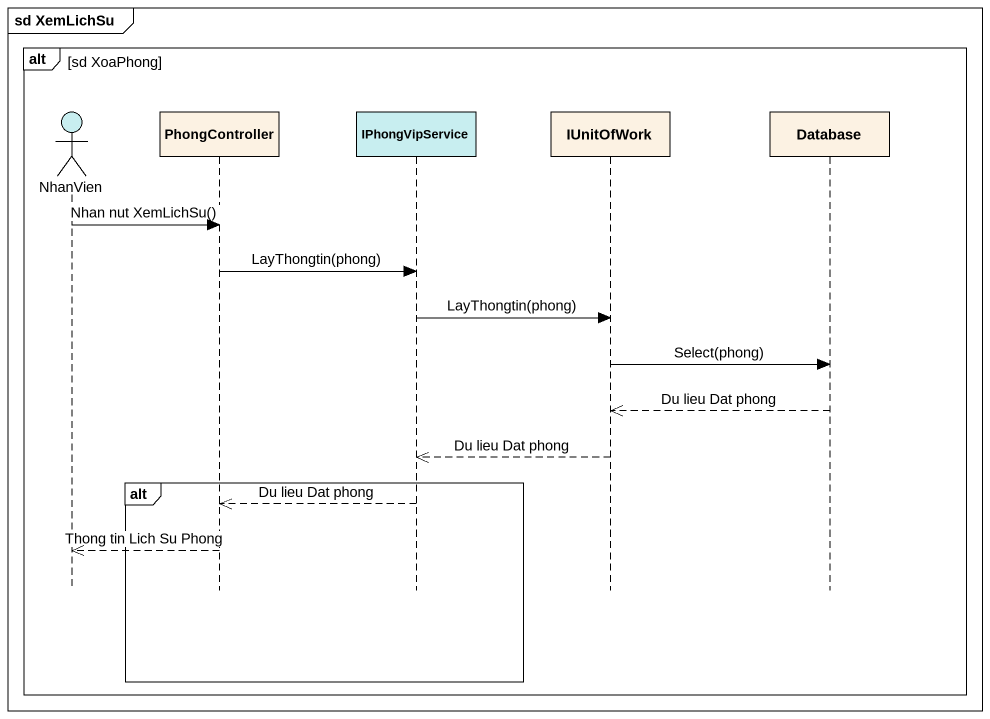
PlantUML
@startuml
mainframe sd XemLichSu
hide footbox
actor NhanVien #C8EEF0
participant PhongController
participant IPhongVipService #C8EEF0
participant IUnitOfWork
participant "Database" as Database_

alt sd XoaPhong
  NhanVien -> PhongController : Nhan nut XemLichSu()
  PhongController -> IPhongVipService : LayThongtin(phong)
  IPhongVipService -> IUnitOfWork : LayThongtin(phong)
  IUnitOfWork -> Database_ : Select(phong)
  Database_ -->> IUnitOfWork : Du lieu Dat phong
  IUnitOfWork -->> IPhongVipService : Du lieu Dat phong
  alt
    IPhongVipService -->> PhongController : Du lieu Dat phong
    PhongController -->> NhanVien : Thong tin Lich Su Phong
  end
end
@enduml
